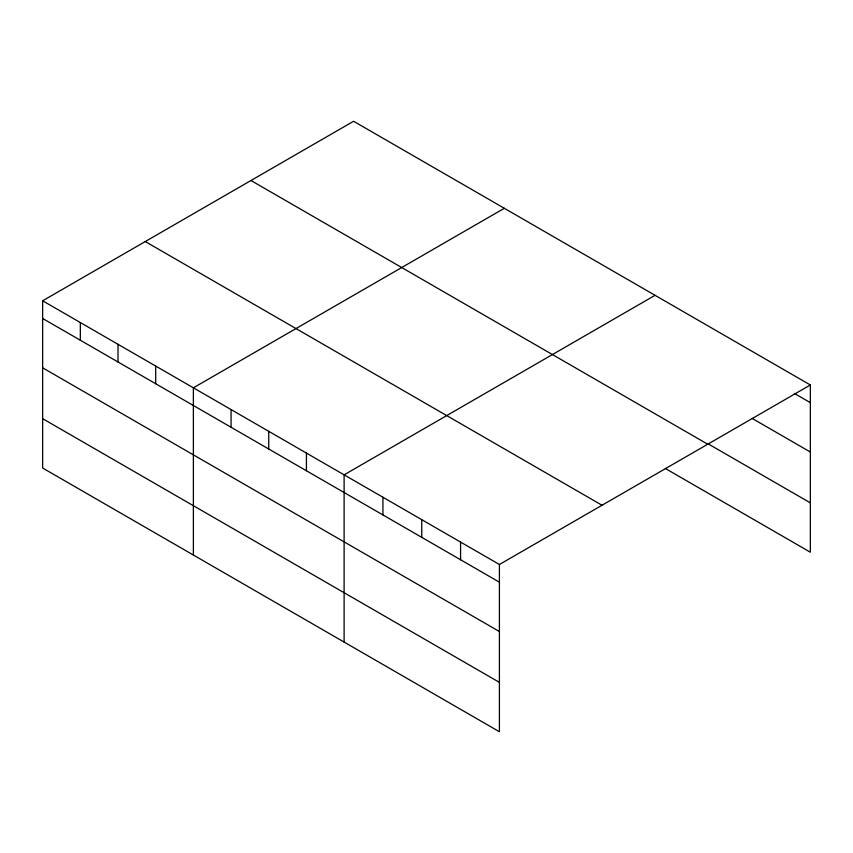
<?xml version="1.0" encoding="UTF-8"?>
<svg xmlns="http://www.w3.org/2000/svg" width="853" height="853" viewBox="0 0 853 853"><rect width="100%" height="100%" fill="white"/><g stroke="black" fill="none" stroke-linecap="round" stroke-linejoin="round"><path stroke-width="1.28" d="M499.41 631.529L499.41 564.494L42.65 300.789L42.65 468.02L499.41 731.735L499.41 631.529L42.65 367.824M665.329 468.478L810.35 552.211L810.35 384.98L353.59 121.265L42.65 300.789M504.326 208.292L193.375 387.816L193.375 555.047M655.051 295.319L344.111 474.833L344.111 642.074M499.41 564.494L810.35 384.98M794.367 393.436L810.35 402.659M752.111 418.386L810.35 452.015M707.585 443.528L810.35 502.854M250.985 180.516L707.734 444.221M145.266 241.548L602.015 505.253M42.65 318.478L499.41 582.183M42.65 418.674L499.41 682.379M460.577 542.081L460.577 559.771M421.755 519.669L421.755 537.358M382.933 497.256L382.933 514.935M306.43 453.082L306.43 470.771M268.748 431.33L268.748 449.009M231.067 409.568L231.067 427.257M155.694 366.054L155.694 383.743M118.013 344.303L118.013 361.992M80.331 322.551L80.331 340.23"/></g></svg>
